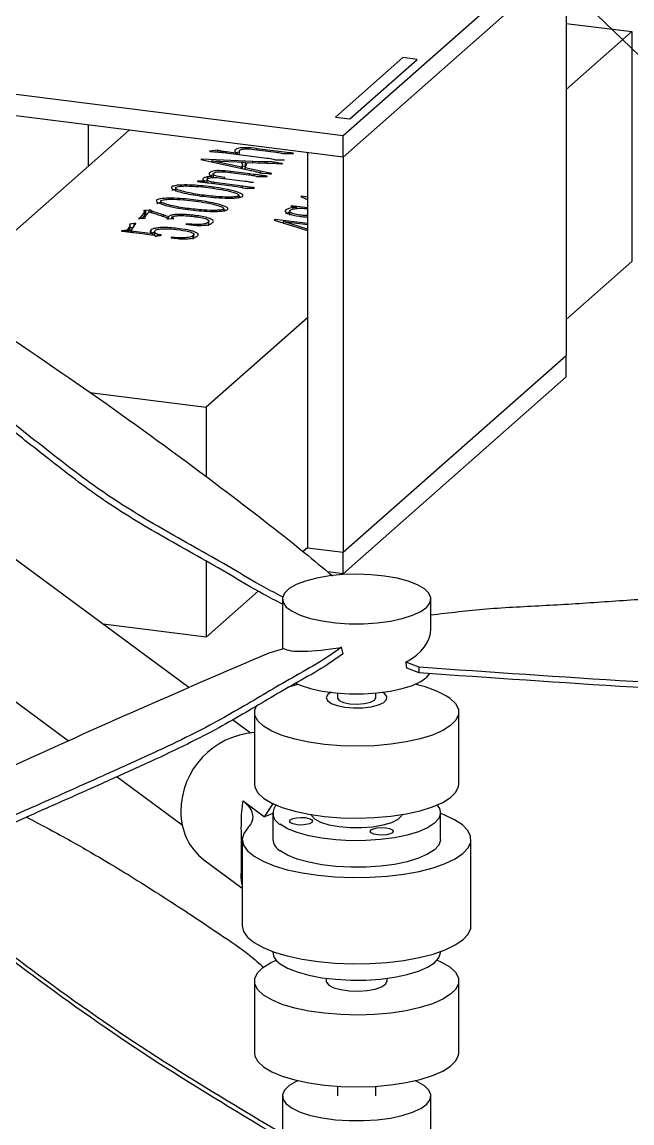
# Model space of a CAD drawing. Header units: millimetres. Extents: x 0 to 297, y 0 to 210.
# Drawn here: x 167.28 to 180.62, y 129.78 to 153.85 of the extents above; entities that cross this region are included whole.
import ezdxf

# ---------------------------------------------------------------- set-up
doc = ezdxf.new("R2010")
doc.units = ezdxf.units.MM
doc.layers.add('图框', color=7, linetype='Continuous')
doc.dimstyles.new('SLDDIMSTYLE0', dxfattribs={"dimtxt": 0.18, "dimasz": 1.016, "dimexe": 0, "dimexo": 0.0625, "dimgap": 0, "dimtad": 0, "dimtih": 1, "dimtoh": 1, "dimdec": 0, "dimrnd": 1e-09, "dimzin": 0, "dimdsep": 46, "dimtxsty": 'Standard', "dimblk1": 'DOT', "dimblk2": 'DOT', "dimsah": 1, "dimcen": 0.09, "dimadec": 0, "dimazin": 0, "dimtfac": 1.016, "dimtdec": 0, "dimtofl": 0, "dimtmove": 0, "dimatfit": 3, "dimldrblk": 'DOT', "dimfxl": 1, "dimfrac": 2, "dimtolj": 1, "dimtzin": 0, "dimarcsym": 0})

# ---------------------------------------------------------------- blocks, each defined once
blk = doc.blocks.new('_Dot')
at = {"color": 0, "linetype": 'ByBlock', "lineweight": -2}
blk.add_line((-0.5, 0), (-1, 0), dxfattribs=at)
at = {"color": 0, "linetype": 'ByBlock', "const_width": 0.5}
blk.add_lwpolyline([(-0.25, 0, 1), (0.25, 0, 1)], format="xyb", close=True, dxfattribs=at)

msp = doc.modelspace()

# ---------------------------------------------------------------- linework, layer by layer
at = {"color": 7, "linetype": 'Continuous', "lineweight": 25}
for p, q in [((174.302, 151.371), (179.184, 155.676)), ((179.184, 155.205), (174.302, 150.899)), ((174.302, 150.9), (179.184, 155.205)), ((179.184, 155.205), (179.184, 146.562)), ((179.184, 153.822), (180.619, 153.642)), ((180.619, 153.642), (179.184, 152.376)), ((180.619, 153.642), (180.619, 148.613)), ((175.608, 153.073), (174.135, 151.773)), ((175.608, 153.073), (174.135, 151.773)), ((174.447, 151.734), (175.92, 153.033)), ((174.447, 151.734), (175.92, 153.033)), ((175.92, 153.033), (175.608, 153.073)), ((175.92, 153.033), (175.608, 153.073)), ((164.948, 152.549), (174.302, 151.371)), ((174.302, 150.899), (164.948, 152.078)), ((174.135, 151.773), (174.447, 151.734)), ((174.135, 151.773), (174.447, 151.734)), ((169.625, 151.489), (165.231, 147.613)), ((168.727, 151.602), (168.727, 150.697)), ((174.302, 150.899), (174.302, 151.371)), ((171.561, 151.049), (171.381, 151.031)), ((171.381, 151.031), (171.395, 151.021)), ((171.395, 151.021), (171.437, 151.019)), ((171.561, 151.01), (171.561, 151.049)), ((171.687, 150.996), (172.635, 150.877)), ((171.996, 150.981), (171.75, 151.013)), ((171.75, 150.988), (171.75, 151.013)), ((171.944, 151.018), (171.944, 151.055)), ((171.996, 150.957), (171.996, 150.981)), ((172.027, 151.034), (172.027, 150.953)), ((172.036, 151.006), (172.034, 151.042)), ((172.415, 151.06), (172.84, 151.006)), ((173.131, 150.995), (172.427, 151.083)), ((172.427, 151.059), (172.427, 151.083)), ((173.047, 150.977), (173.145, 150.977)), ((173.131, 150.977), (173.131, 150.995)), ((173.523, 150.998), (173.523, 142.355)), ((171.206, 150.855), (171.193, 150.843)), ((171.193, 150.843), (172.253, 150.615)), ((172.332, 150.802), (171.206, 150.855)), ((171.206, 150.841), (171.206, 150.855)), ((172.083, 150.678), (171.432, 150.82)), ((171.432, 150.82), (172.17, 150.786)), ((171.432, 150.792), (171.432, 150.82)), ((172.17, 150.786), (172.082, 150.772)), ((172.082, 150.772), (172.101, 150.746)), ((172.104, 150.649), (172.104, 150.747)), ((172.104, 150.697), (172.17, 150.707)), ((172.163, 150.663), (172.208, 150.783)), ((172.17, 150.707), (172.17, 150.786)), ((172.17, 150.731), (172.189, 150.73)), ((172.208, 150.783), (172.85, 150.756)), ((172.464, 150.797), (172.332, 150.802)), ((172.332, 150.778), (172.332, 150.802)), ((172.464, 150.772), (172.464, 150.797)), ((172.641, 150.792), (172.589, 150.792)), ((172.589, 150.767), (172.589, 150.792)), ((172.641, 150.765), (172.641, 150.792)), ((172.902, 150.768), (172.797, 150.785)), ((172.797, 150.758), (172.797, 150.785)), ((172.85, 150.756), (172.953, 150.75)), ((172.889, 150.837), (172.985, 150.836)), ((172.941, 150.761), (172.902, 150.768)), ((172.902, 150.753), (172.902, 150.768)), ((172.941, 150.75), (172.941, 150.761)), ((172.985, 150.836), (173.02, 150.836)), ((174.302, 150.9), (174.302, 142.257)), ((171.429, 150.478), (171.348, 150.47)), ((171.348, 150.431), (171.348, 150.47)), ((171.382, 150.51), (171.382, 150.554)), ((171.429, 150.449), (171.429, 150.478)), ((171.46, 150.539), (171.46, 150.441)), ((171.717, 150.431), (171.717, 150.455)), ((171.838, 150.561), (172.292, 150.503)), ((172.26, 150.531), (171.849, 150.583)), ((171.849, 150.56), (171.849, 150.583)), ((172.083, 150.651), (172.083, 150.678)), ((172.495, 150.592), (172.163, 150.663)), ((172.163, 150.634), (172.163, 150.663)), ((172.26, 150.507), (172.26, 150.531)), ((172.403, 150.484), (172.418, 150.478)), ((172.444, 150.569), (172.461, 150.562)), ((172.466, 150.476), (172.552, 150.474)), ((172.665, 150.557), (172.495, 150.592)), ((172.495, 150.554), (172.495, 150.592)), ((172.55, 150.548), (172.656, 150.539)), ((172.717, 150.544), (172.665, 150.557)), ((172.665, 150.538), (172.665, 150.557)), ((172.717, 150.534), (172.717, 150.544)), ((170.561, 150.219), (170.561, 150.252)), ((170.641, 150.238), (170.641, 150.171)), ((171.123, 150.37), (171.12, 150.362)), ((171.12, 150.362), (171.17, 150.357)), ((171.27, 150.375), (171.123, 150.37)), ((171.123, 150.361), (171.123, 150.37)), ((171.17, 150.357), (171.227, 150.352)), ((171.27, 150.347), (171.27, 150.375)), ((171.326, 150.424), (171.326, 150.34)), ((171.369, 150.335), (171.873, 150.27)), ((171.472, 150.212), (171.472, 150.243)), ((172.1, 150.266), (171.489, 150.344)), ((171.489, 150.32), (171.489, 150.344)), ((171.694, 150.434), (172.155, 150.375)), ((172.1, 150.232), (172.1, 150.266)), ((172.196, 150.221), (172.29, 150.221)), ((170.561, 150.174), (170.65, 150.2)), ((172.015, 150.014), (172.015, 150.051)), ((172.022, 150.016), (172.022, 150.073)), ((173.392, 150.042), (173.382, 150.033)), ((173.382, 150.033), (173.425, 150.017)), ((173.523, 150.026), (173.392, 150.042)), ((173.392, 150.029), (173.392, 150.042)), ((170.063, 149.739), (169.988, 149.731)), ((169.988, 149.653), (169.988, 149.731)), ((170.063, 149.698), (170.063, 149.739)), ((170.232, 149.928), (170.232, 149.962)), ((170.232, 149.883), (170.321, 149.91)), ((170.312, 149.947), (170.312, 149.88)), ((171.143, 149.921), (171.143, 149.953)), ((171.685, 149.723), (171.685, 149.761)), ((171.693, 149.725), (171.693, 149.783)), ((173.052, 149.694), (173.052, 149.745)), ((173.173, 149.834), (173.162, 149.827)), ((173.162, 149.827), (173.3, 149.8)), ((173.523, 149.79), (173.173, 149.834)), ((173.173, 149.824), (173.173, 149.834)), ((173.3, 149.8), (173.243, 149.796)), ((173.507, 149.775), (173.523, 149.773)), ((169.858, 149.554), (169.971, 149.563)), ((169.886, 149.6), (169.859, 149.574)), ((169.859, 149.554), (169.859, 149.574)), ((169.965, 149.707), (169.886, 149.6)), ((169.886, 149.556), (169.886, 149.6)), ((169.913, 149.558), (169.965, 149.628)), ((169.94, 149.726), (169.952, 149.717)), ((169.952, 149.717), (169.965, 149.707)), ((169.965, 149.628), (169.965, 149.707)), ((169.971, 149.563), (169.97, 149.572)), ((169.97, 149.563), (169.97, 149.572)), ((169.979, 149.602), (169.994, 149.627)), ((169.988, 149.653), (170.019, 149.656)), ((170.057, 149.7), (170.233, 149.648)), ((170.119, 149.716), (170.107, 149.727)), ((170.107, 149.685), (170.107, 149.727)), ((170.119, 149.681), (170.119, 149.716)), ((170.487, 149.592), (170.377, 149.634)), ((170.377, 149.6), (170.377, 149.634)), ((170.459, 149.572), (170.459, 149.56)), ((170.459, 149.556), (170.459, 149.572)), ((170.459, 149.56), (170.459, 149.552)), ((170.485, 149.551), (170.574, 149.554)), ((170.487, 149.551), (170.487, 149.592)), ((170.558, 149.577), (170.568, 149.59)), ((170.583, 149.567), (170.558, 149.577)), ((170.558, 149.554), (170.558, 149.577)), ((170.583, 149.554), (170.583, 149.567)), ((171.071, 149.592), (171.071, 149.623)), ((171.368, 149.41), (171.368, 149.508)), ((172.819, 149.537), (172.799, 149.519)), ((172.799, 149.519), (173.523, 149.293)), ((173.523, 149.448), (172.819, 149.537)), ((172.819, 149.513), (172.819, 149.537)), ((172.998, 149.457), (172.998, 149.489)), ((173.523, 149.325), (172.998, 149.489)), ((172.998, 149.489), (173.523, 149.423)), ((173.052, 149.666), (173.143, 149.702)), ((173.133, 149.725), (173.133, 149.627)), ((169.46, 149.288), (169.46, 149.279)), ((169.46, 149.279), (169.539, 149.272)), ((169.573, 149.295), (169.548, 149.292)), ((169.548, 149.271), (169.548, 149.292)), ((169.573, 149.269), (169.573, 149.295)), ((169.596, 149.322), (169.579, 149.305)), ((169.579, 149.268), (169.579, 149.305)), ((169.617, 149.356), (169.596, 149.322)), ((169.596, 149.266), (169.596, 149.322)), ((169.609, 149.264), (169.617, 149.277)), ((169.638, 149.384), (169.617, 149.356)), ((169.617, 149.277), (169.617, 149.356)), ((169.617, 149.277), (169.638, 149.305)), ((169.731, 149.449), (169.634, 149.435)), ((169.634, 149.435), (169.641, 149.425)), ((169.638, 149.305), (169.638, 149.384)), ((169.641, 149.425), (169.642, 149.419)), ((169.642, 149.414), (169.642, 149.416)), ((169.642, 149.416), (169.642, 149.414)), ((169.642, 149.414), (169.643, 149.4)), ((169.643, 149.322), (169.643, 149.4)), ((169.643, 149.357), (169.716, 149.368)), ((169.658, 149.282), (169.765, 149.44)), ((170.146, 149.218), (169.658, 149.282)), ((169.658, 149.258), (169.658, 149.282)), ((169.724, 149.25), (169.909, 149.226)), ((169.731, 149.39), (169.731, 149.449)), ((170.106, 149.228), (170.106, 149.307)), ((170.179, 149.282), (170.179, 149.185)), ((170.88, 149.438), (170.87, 149.429)), ((170.87, 149.429), (170.965, 149.418)), ((170.88, 149.428), (170.88, 149.438)), ((171.356, 149.397), (171.356, 149.475)), ((169.909, 149.226), (170.166, 149.192)), ((170.146, 149.194), (170.146, 149.218)), ((170.166, 149.192), (170.192, 149.178)), ((170.24, 149.174), (170.3, 149.186)), ((170.275, 149.205), (170.247, 149.215)), ((170.247, 149.175), (170.247, 149.215)), ((170.304, 149.199), (170.275, 149.205)), ((170.275, 149.181), (170.275, 149.205)), ((170.304, 149.187), (170.304, 149.199)), ((170.552, 149.145), (170.542, 149.136)), ((170.542, 149.136), (170.609, 149.127)), ((170.552, 149.135), (170.552, 149.145)), ((171.026, 149.106), (171.026, 149.185)), ((171.042, 149.12), (171.042, 149.218)), ((180.619, 148.613), (179.184, 147.348)), ((170.931, 139.3), (159.399, 147.816)), ((173.523, 147.384), (171.309, 145.431)), ((174.302, 142.257), (179.184, 146.562)), ((174.302, 142.257), (179.184, 146.562)), ((179.184, 146.562), (179.184, 146.562)), ((179.184, 146.091), (179.184, 146.562)), ((179.184, 146.091), (174.302, 141.786)), ((157.914, 145.804), (168.299, 138.135)), ((168.767, 145.751), (171.309, 145.431)), ((171.309, 145.431), (171.309, 143.908)), ((173.523, 142.355), (173.429, 142.272)), ((173.523, 142.355), (174.302, 142.257)), ((173.523, 142.355), (174.302, 142.257)), ((171.309, 142.063), (171.309, 140.402)), ((174.302, 141.786), (174.302, 142.257)), ((174.302, 141.786), (173.967, 141.828)), ((172.447, 141.406), (171.309, 140.402)), ((172.974, 141.236), (172.974, 140.148)), ((176.224, 140.584), (176.224, 141.236)), ((171.309, 140.402), (169.053, 140.687)), ((172.685, 140.063), (173.006, 140.157)), ((174.305, 140.039), (174.268, 140.18)), ((175.965, 139.746), (175.673, 139.857)), ((175.968, 139.622), (175.699, 139.725)), ((175.968, 139.622), (175.965, 139.746)), ((174.183, 139.181), (174.183, 139.076)), ((175.016, 139.076), (175.016, 139.181)), ((175.205, 139.167), (175.159, 139.196)), ((172.366, 138.761), (172.366, 137.19)), ((176.833, 137.19), (176.833, 138.761)), ((172.27, 138.311), (171.887, 138.594)), ((169.361, 137.351), (170.785, 136.3)), ((172.115, 136.82), (172.584, 136.473)), ((172.584, 136.473), (172.781, 136.771)), ((172.766, 136.547), (172.584, 136.473)), ((172.766, 136.561), (172.766, 135.98)), ((176.433, 135.98), (176.433, 136.561)), ((172.099, 135.98), (172.099, 134.094)), ((177.099, 134.094), (177.099, 135.98)), ((171.259, 135.536), (172.099, 134.915)), ((172.766, 133.528), (172.766, 133.513)), ((176.433, 133.513), (176.433, 133.528)), ((172.366, 132.884), (172.366, 131.313)), ((173.933, 132.944), (173.933, 132.884)), ((175.266, 132.884), (175.266, 132.944)), ((176.833, 131.313), (176.833, 132.884)), ((174.183, 130.582), (174.183, 130.37)), ((175.016, 130.37), (175.016, 130.582)), ((172.974, 130.37), (172.974, 129.527)), ((176.224, 129.637), (176.224, 130.37))]:
    msp.add_line(p, q, dxfattribs=at)
at = {"color": 7, "linetype": 'Continuous', "lineweight": 25, "flags": 128}
for points in [[(176.08, 141.459), (175.927, 141.548), (175.726, 141.627), (175.484, 141.691), (175.21, 141.738), (174.914, 141.768), (174.606, 141.778), (174.299, 141.769), (174.002, 141.74), (173.727, 141.693), (173.483, 141.63), (173.28, 141.552), (173.124, 141.463), (173.022, 141.366), (172.976, 141.264), (172.99, 141.161), (173.061, 141.061), (173.188, 140.967), (173.367, 140.883), (173.589, 140.812), (173.848, 140.756), (174.135, 140.717), (174.438, 140.697), (174.747, 140.697), (175.05, 140.716), (175.338, 140.754), (175.598, 140.809), (175.823, 140.88), (176.003, 140.963), (176.133, 141.057), (176.207, 141.157), (176.223, 141.26), (176.18, 141.362), (176.08, 141.459)], [(173.259, 139.398), (173.367, 139.351), (173.589, 139.28), (173.848, 139.224), (174.135, 139.185), (174.438, 139.165), (174.747, 139.165), (175.05, 139.184), (175.338, 139.222), (175.598, 139.277), (175.823, 139.348), (176.003, 139.431), (176.133, 139.525), (176.198, 139.607)], [(173.085, 139.309), (173.209, 139.344), (173.318, 139.371)], [(174.04, 139.196), (173.969, 139.146), (173.934, 139.081), (173.959, 139.016), (174.041, 138.955), (174.172, 138.906), (174.341, 138.871), (174.533, 138.855), (174.731, 138.858), (174.917, 138.881), (175.075, 138.921), (175.191, 138.974), (175.254, 139.037), (175.259, 139.103), (175.205, 139.167), (175.205, 139.167)], [(176.635, 139.068), (176.758, 138.952), (176.823, 138.831), (176.827, 138.708), (176.77, 138.586), (176.654, 138.47), (176.482, 138.361), (176.258, 138.263), (175.99, 138.179), (175.683, 138.11), (175.347, 138.06), (174.99, 138.028), (174.623, 138.017), (174.255, 138.026), (173.897, 138.055), (173.557, 138.103), (173.246, 138.169), (172.972, 138.251), (172.743, 138.348), (172.564, 138.455), (172.44, 138.571), (172.376, 138.692), (172.372, 138.815), (172.414, 138.915)], [(174.183, 139.076), (174.183, 139.071), (174.22, 139.018), (174.314, 138.974), (174.452, 138.946), (174.612, 138.937), (174.771, 138.949), (174.903, 138.981), (174.989, 139.027), (175.016, 139.076)], [(172.366, 137.19), (172.376, 137.121), (172.44, 137), (172.564, 136.884), (172.743, 136.776), (172.972, 136.68), (173.246, 136.598), (173.557, 136.532), (173.897, 136.483), (174.255, 136.454), (174.623, 136.446), (174.99, 136.457), (175.347, 136.488), (175.683, 136.539), (175.99, 136.607), (176.258, 136.692), (176.482, 136.789), (176.654, 136.898), (176.77, 137.015), (176.827, 137.136), (176.833, 137.19)], [(176.36, 136.732), (176.411, 136.656), (176.432, 136.546), (176.394, 136.437), (176.299, 136.333), (176.149, 136.235), (175.95, 136.148), (175.706, 136.074), (175.428, 136.016), (175.122, 135.976), (174.8, 135.954), (174.472, 135.952), (174.147, 135.969), (173.837, 136.006), (173.552, 136.06), (173.3, 136.13), (173.09, 136.215), (172.928, 136.31)], [(172.219, 136.235), (172.13, 136.11), (172.099, 135.983), (172.128, 135.855), (172.214, 135.73), (172.357, 135.612), (172.553, 135.502), (172.796, 135.403), (173.083, 135.318), (173.405, 135.248), (173.755, 135.196), (174.125, 135.162), (174.507, 135.147), (174.89, 135.152), (175.267, 135.177), (175.628, 135.221), (175.965, 135.282), (176.269, 135.36), (176.534, 135.452), (176.754, 135.557), (176.922, 135.672), (177.036, 135.794), (177.093, 135.921), (177.091, 136.049), (177.03, 136.175), (176.911, 136.297), (176.739, 136.411), (176.515, 136.515), (176.433, 136.547)], [(173.688, 136.424), (173.614, 136.504), (173.606, 136.523)], [(175.593, 136.523), (175.578, 136.494), (175.497, 136.415), (175.36, 136.345), (175.174, 136.289), (174.953, 136.25), (174.709, 136.23), (174.458, 136.231), (174.217, 136.254), (173.999, 136.295), (173.819, 136.353), (173.688, 136.424)], [(173.156, 136.344), (173.134, 136.376), (173.15, 136.408), (173.202, 136.436), (173.281, 136.455), (173.376, 136.462), (173.472, 136.457), (173.555, 136.439), (173.612, 136.413), (173.634, 136.381), (173.618, 136.349), (173.566, 136.322), (173.487, 136.303), (173.392, 136.295), (173.296, 136.301), (173.213, 136.318), (173.156, 136.344)], [(174.92, 136.122), (174.898, 136.154), (174.914, 136.186), (174.966, 136.213), (175.045, 136.232), (175.14, 136.24), (175.236, 136.234), (175.319, 136.217), (175.376, 136.191), (175.398, 136.159), (175.382, 136.127), (175.33, 136.099), (175.251, 136.08), (175.156, 136.073), (175.059, 136.078), (174.977, 136.096), (174.92, 136.122)], [(176.433, 135.98), (176.432, 135.965), (176.394, 135.856), (176.299, 135.751), (176.149, 135.654), (175.95, 135.567), (175.706, 135.493), (175.428, 135.435), (175.122, 135.394), (174.8, 135.373), (174.472, 135.37), (174.147, 135.388), (173.837, 135.424), (173.552, 135.479), (173.3, 135.549), (173.09, 135.633), (172.928, 135.729)], [(172.099, 134.094), (172.128, 133.969), (172.214, 133.845), (172.357, 133.726), (172.553, 133.616), (172.796, 133.517), (173.083, 133.432), (173.405, 133.362), (173.755, 133.31), (174.125, 133.276), (174.507, 133.262), (174.89, 133.267), (175.267, 133.291), (175.628, 133.335), (175.965, 133.396), (176.269, 133.474), (176.534, 133.567), (176.754, 133.672), (176.922, 133.787), (177.036, 133.909), (177.093, 134.035), (177.099, 134.094)], [(172.928, 133.262), (173.09, 133.166), (173.3, 133.082), (173.552, 133.012), (173.837, 132.957), (174.147, 132.921), (174.472, 132.903), (174.8, 132.906), (175.122, 132.927), (175.428, 132.968), (175.706, 133.026), (175.95, 133.1), (176.149, 133.187), (176.299, 133.284), (176.394, 133.389), (176.432, 133.498), (176.433, 133.513)], [(176.635, 133.191), (176.758, 133.075), (176.823, 132.954), (176.827, 132.831), (176.77, 132.709), (176.654, 132.593), (176.482, 132.484), (176.258, 132.386), (175.99, 132.302), (175.683, 132.234), (175.347, 132.183), (174.99, 132.152), (174.623, 132.14), (174.255, 132.149), (173.897, 132.178), (173.557, 132.226), (173.246, 132.292), (172.972, 132.374), (172.743, 132.471), (172.564, 132.578), (172.44, 132.694), (172.376, 132.815), (172.372, 132.938), (172.429, 133.06), (172.545, 133.176), (172.717, 133.285), (172.839, 133.343)], [(176.36, 133.343), (176.456, 133.298), (176.635, 133.191)], [(173.933, 132.884), (173.938, 132.857), (173.992, 132.793)], [(173.992, 132.793), (174.099, 132.737), (174.252, 132.695), (174.435, 132.669), (174.633, 132.663), (174.827, 132.676), (175.002, 132.707), (175.141, 132.755), (175.231, 132.814), (175.266, 132.879), (175.266, 132.884)], [(172.366, 131.313), (172.376, 131.244), (172.44, 131.123), (172.564, 131.007), (172.743, 130.899), (172.972, 130.803), (173.246, 130.721), (173.557, 130.655), (173.897, 130.606), (174.255, 130.578), (174.623, 130.569), (174.99, 130.58), (175.347, 130.612), (175.683, 130.662), (175.99, 130.731), (176.258, 130.815), (176.482, 130.913), (176.654, 131.021), (176.77, 131.138), (176.827, 131.26), (176.833, 131.313)], [(173.318, 130.703), (173.28, 130.686), (173.124, 130.598), (173.022, 130.5), (172.976, 130.398), (172.99, 130.296), (173.061, 130.195), (173.188, 130.102), (173.367, 130.017), (173.589, 129.946), (173.848, 129.89), (174.135, 129.851), (174.438, 129.831), (174.747, 129.831), (175.05, 129.85), (175.338, 129.888), (175.598, 129.943), (175.823, 130.014), (176.003, 130.097), (176.133, 130.191), (176.207, 130.291), (176.223, 130.394), (176.18, 130.496), (176.08, 130.593), (176.08, 130.593)], [(176.08, 130.593), (175.927, 130.683), (175.881, 130.703)]]:
    msp.add_lwpolyline(points, dxfattribs=at)
at = {"color": 7, "linetype": 'Continuous', "lineweight": 25}
for centre, radius, start, end in [((175.43, 137.163), 2.254, 57.6944, 78.4711), ((172.49, 136.588), 1.734, 94.1103, 179.8462), ((173.04, 136.554), 0.269, 138.5564, 245.4147), ((172.046, 136.558), 1.29, 178.469, 232.4092), ((173.08, 136.005), 0.315, 184.4844, 241.2204), ((173.08, 133.538), 0.315, 184.4844, 241.2204)]:
    msp.add_arc(centre, radius, start, end, dxfattribs=at)
for centre, major_axis, ratio, start_param, end_param in [((174.599, 140.543), (1.625, 0.062), 0.584148, 5.412065, 6.260911), ((174.599, 140.543), (1.624, 0.345), 0.178145, 3.302166, 4.469575), ((174.599, 138.872), (-1.076, 6.231), 0.195403, 4.815973, 4.837403)]:
    msp.add_ellipse(centre, major_axis=major_axis, ratio=ratio, start_param=start_param, end_param=end_param, dxfattribs=at)
for points, knots in [([(171.437, 151.019), (171.485, 151.016), (171.57, 151.011), (171.651, 151.001), (171.687, 150.996)], [0, 0, 0, 0, 0.559858, 1, 1, 1, 1]), ([(171.75, 151.013), (171.71, 151.017), (171.638, 151.024), (171.585, 151.041), (171.561, 151.049)], [0, 0, 0, 0, 0.562171, 1, 1, 1, 1]), ([(171.944, 151.055), (171.94, 151.048), (171.931, 151.033), (171.94, 151.006), (171.975, 150.991), (171.996, 150.981)], [0, 0, 0, 0, 0.280182, 0.560459, 1, 1, 1, 1]), ([(172.427, 151.083), (172.338, 151.094), (172.227, 151.108), (172.087, 151.103), (172.022, 151.093), (171.971, 151.077), (171.953, 151.062), (171.944, 151.055)], [0, 0, 0, 0, 0.49973, 0.624756, 0.749855, 0.874761, 1, 1, 1, 1]), ([(171.972, 150.995), (171.973, 150.996), (171.984, 151.003), (172.005, 151.009), (172.024, 151.014)], [0, 0, 0, 0, 0.10224, 1, 1, 1, 1]), ([(172.034, 151.042), (172.041, 151.047), (172.053, 151.059), (172.094, 151.072), (172.147, 151.078), (172.258, 151.08), (172.345, 151.069), (172.415, 151.06)], [0, 0, 0, 0, 0.125199, 0.249913, 0.375115, 0.500298, 1, 1, 1, 1]), ([(172.84, 151.006), (172.879, 151.001), (172.933, 150.992), (172.995, 150.975), (173.03, 150.976), (173.047, 150.977)], [0, 0, 0, 0, 0.561679, 0.777183, 1, 1, 1, 1]), ([(173.145, 150.977), (173.163, 150.976), (173.185, 150.975), (173.21, 150.975), (173.216, 150.976), (173.219, 150.976), (173.22, 150.977), (173.221, 150.977), (173.221, 150.978), (173.22, 150.979), (173.215, 150.981), (173.187, 150.988), (173.156, 150.992), (173.131, 150.995)], [0, 0, 0, 0, 0.2963076, 0.3705618, 0.391277, 0.4072005, 0.4171917, 0.4247683, 0.4323583, 0.4434748, 0.4719279, 0.5706459, 1, 1, 1, 1]), ([(172.1, 150.737), (172.101, 150.727), (172.101, 150.707), (172.089, 150.688), (172.083, 150.678)], [0, 0, 0, 0, 0.491361, 1, 1, 1, 1]), ([(172.589, 150.792), (172.565, 150.792), (172.524, 150.793), (172.482, 150.796), (172.464, 150.797)], [0, 0, 0, 0, 0.5599001, 1, 1, 1, 1]), ([(172.635, 150.877), (172.686, 150.87), (172.756, 150.862), (172.823, 150.836), (172.867, 150.837), (172.889, 150.837)], [0, 0, 0, 0, 0.560523, 0.779499, 1, 1, 1, 1]), ([(172.797, 150.785), (172.783, 150.787), (172.757, 150.792), (172.703, 150.794), (172.665, 150.793), (172.641, 150.792)], [0, 0, 0, 0, 0.285467, 0.555545, 1, 1, 1, 1]), ([(172.953, 150.75), (172.956, 150.75), (172.962, 150.749), (172.969, 150.75), (172.973, 150.751), (172.975, 150.752), (172.976, 150.753), (172.975, 150.755), (172.971, 150.756), (172.965, 150.757), (172.955, 150.759), (172.946, 150.76), (172.941, 150.761)], [0, 0, 0, 0, 0.124797, 0.249601, 0.296946, 0.344344, 0.391523, 0.439019, 0.526803, 0.614804, 0.753163, 1, 1, 1, 1]), ([(171.348, 150.47), (171.322, 150.464), (171.272, 150.452), (171.229, 150.425), (171.238, 150.397), (171.259, 150.382), (171.27, 150.375)], [0, 0, 0, 0, 0.277895, 0.558293, 0.778132, 1, 1, 1, 1]), ([(171.328, 150.421), (171.337, 150.426), (171.355, 150.436), (171.396, 150.447), (171.445, 150.452), (171.548, 150.452), (171.629, 150.442), (171.694, 150.434)], [0, 0, 0, 0, 0.124617, 0.249804, 0.374989, 0.49981, 1, 1, 1, 1]), ([(171.382, 150.554), (171.377, 150.547), (171.367, 150.532), (171.381, 150.505), (171.411, 150.489), (171.429, 150.478)], [0, 0, 0, 0, 0.279829, 0.559644, 1, 1, 1, 1]), ([(171.849, 150.583), (171.763, 150.593), (171.655, 150.606), (171.52, 150.601), (171.457, 150.592), (171.41, 150.575), (171.391, 150.561), (171.382, 150.554)], [0, 0, 0, 0, 0.499615, 0.624833, 0.749919, 0.874767, 1, 1, 1, 1]), ([(171.408, 150.493), (171.41, 150.494), (171.421, 150.501), (171.439, 150.509), (171.46, 150.512), (171.46, 150.512)], [0, 0, 0, 0, 0.1398937, 0.9972742, 1, 1, 1, 1]), ([(171.717, 150.455), (171.652, 150.462), (171.553, 150.472), (171.477, 150.503), (171.457, 150.525), (171.462, 150.536), (171.464, 150.541)], [0, 0, 0, 0, 0.501142, 0.750073, 0.874935, 1, 1, 1, 1]), ([(171.464, 150.541), (171.47, 150.547), (171.482, 150.558), (171.524, 150.57), (171.575, 150.577), (171.683, 150.58), (171.769, 150.57), (171.838, 150.561)], [0, 0, 0, 0, 0.124873, 0.249501, 0.374659, 0.499479, 1, 1, 1, 1]), ([(172.253, 150.615), (172.289, 150.607), (172.355, 150.592), (172.417, 150.576), (172.444, 150.569)], [0, 0, 0, 0, 0.560404, 1, 1, 1, 1]), ([(172.552, 150.474), (172.568, 150.474), (172.593, 150.473), (172.621, 150.472), (172.635, 150.472), (172.641, 150.473), (172.644, 150.473), (172.645, 150.474), (172.645, 150.476), (172.644, 150.478), (172.638, 150.481), (172.594, 150.49), (172.518, 150.497), (172.398, 150.514), (172.314, 150.524), (172.26, 150.531)], [0, 0, 0, 0, 0.093721, 0.140609, 0.163973, 0.170323, 0.176122, 0.181523, 0.187646, 0.203655, 0.219064, 0.250233, 0.48534, 0.670092, 1, 1, 1, 1]), ([(172.292, 150.503), (172.313, 150.5), (172.352, 150.495), (172.387, 150.487), (172.403, 150.484)], [0, 0, 0, 0, 0.560103, 1, 1, 1, 1]), ([(172.418, 150.478), (172.427, 150.477), (172.442, 150.476), (172.458, 150.476), (172.466, 150.476)], [0, 0, 0, 0, 0.5581114, 1, 1, 1, 1]), ([(172.461, 150.562), (172.467, 150.56), (172.48, 150.555), (172.513, 150.552), (172.536, 150.549), (172.55, 150.548)], [0, 0, 0, 0, 0.279278, 0.559404, 1, 1, 1, 1]), ([(172.656, 150.539), (172.668, 150.538), (172.689, 150.536), (172.713, 150.534), (172.727, 150.534), (172.732, 150.535), (172.734, 150.535), (172.735, 150.536), (172.735, 150.538), (172.732, 150.54), (172.726, 150.542), (172.72, 150.544), (172.717, 150.544)], [0, 0, 0, 0, 0.314756, 0.562011, 0.655842, 0.679725, 0.702425, 0.726234, 0.750448, 0.819886, 0.890151, 1, 1, 1, 1]), ([(170.561, 150.252), (170.556, 150.246), (170.546, 150.233), (170.557, 150.207), (170.636, 150.168), (170.773, 150.121), (170.977, 150.081), (171.119, 150.059), (171.19, 150.048)], [0, 0, 0, 0, 0.062264, 0.124722, 0.249415, 0.499234, 0.749544, 1, 1, 1, 1]), ([(171.472, 150.243), (171.318, 150.261), (171.088, 150.287), (170.809, 150.291), (170.643, 150.283), (170.589, 150.262), (170.561, 150.252)], [0, 0, 0, 0, 0.500839, 0.751372, 0.876097, 1, 1, 1, 1]), ([(171.219, 150.069), (171.094, 150.088), (170.907, 150.117), (170.73, 150.169), (170.64, 150.206), (170.645, 150.229), (170.647, 150.24)], [0, 0, 0, 0, 0.501356, 0.751653, 0.876701, 1, 1, 1, 1]), ([(170.647, 150.24), (170.665, 150.246), (170.7, 150.259), (170.801, 150.268), (170.978, 150.268), (171.127, 150.256), (171.225, 150.248)], [0, 0, 0, 0, 0.1237, 0.248615, 0.49908, 1, 1, 1, 1]), ([(171.225, 150.248), (171.389, 150.228), (171.635, 150.197), (171.886, 150.138), (171.989, 150.101), (172.026, 150.073), (172.018, 150.059), (172.015, 150.051)], [0, 0, 0, 0, 0.500435, 0.750635, 0.875769, 0.938149, 1, 1, 1, 1]), ([(171.227, 150.352), (171.254, 150.349), (171.301, 150.343), (171.348, 150.338), (171.369, 150.335)], [0, 0, 0, 0, 0.560002, 1, 1, 1, 1]), ([(171.271, 150.368), (171.277, 150.371), (171.295, 150.381), (171.326, 150.387), (171.348, 150.392)], [0, 0, 0, 0, 0.312396, 1, 1, 1, 1]), ([(171.489, 150.344), (171.463, 150.348), (171.412, 150.356), (171.353, 150.375), (171.328, 150.399), (171.328, 150.414), (171.328, 150.421)], [0, 0, 0, 0, 0.28074, 0.560236, 0.780711, 1, 1, 1, 1]), ([(172.1, 150.039), (172.106, 150.045), (172.118, 150.058), (172.107, 150.084), (172.031, 150.123), (171.825, 150.185), (171.613, 150.22), (171.472, 150.243)], [0, 0, 0, 0, 0.0622766, 0.12479, 0.2493432, 0.4996049, 1, 1, 1, 1]), ([(171.873, 150.27), (171.937, 150.263), (172.017, 150.253), (172.095, 150.234), (172.133, 150.22), (172.172, 150.221), (172.196, 150.221)], [0, 0, 0, 0, 0.560733, 0.698437, 0.807088, 1, 1, 1, 1]), ([(172.358, 150.222), (172.359, 150.223), (172.361, 150.223), (172.363, 150.224), (172.363, 150.226), (172.362, 150.227), (172.344, 150.231), (172.257, 150.244), (172.17, 150.256), (172.1, 150.266)], [0, 0, 0, 0, 0.015882, 0.031492, 0.039444, 0.04699, 0.062865, 0.250709, 1, 1, 1, 1]), ([(172.155, 150.375), (172.185, 150.371), (172.231, 150.366), (172.275, 150.347), (172.317, 150.349), (172.338, 150.349), (172.341, 150.349)], [0, 0, 0, 0, 0.450228, 0.698606, 0.953541, 1, 1, 1, 1]), ([(172.29, 150.221), (172.303, 150.221), (172.321, 150.221), (172.345, 150.219), (172.353, 150.221), (172.358, 150.222)], [0, 0, 0, 0, 0.560123, 0.784612, 1, 1, 1, 1]), ([(171.143, 149.953), (170.989, 149.97), (170.759, 149.996), (170.479, 150.001), (170.314, 149.992), (170.259, 149.972), (170.232, 149.962)], [0, 0, 0, 0, 0.500839, 0.751372, 0.876097, 1, 1, 1, 1]), ([(170.318, 149.95), (170.336, 149.956), (170.371, 149.968), (170.471, 149.977), (170.649, 149.977), (170.797, 149.965), (170.896, 149.957)], [0, 0, 0, 0, 0.1237, 0.248615, 0.49908, 1, 1, 1, 1]), ([(171.19, 150.048), (171.343, 150.03), (171.572, 150.003), (171.853, 150), (172.018, 150.009), (172.073, 150.029), (172.1, 150.039)], [0, 0, 0, 0, 0.500976, 0.751537, 0.876573, 1, 1, 1, 1]), ([(172.015, 150.051), (172.004, 150.047), (171.984, 150.037), (171.92, 150.026), (171.796, 150.022), (171.55, 150.029), (171.351, 150.053), (171.219, 150.069)], [0, 0, 0, 0, 0.061967, 0.124443, 0.249351, 0.499739, 1, 1, 1, 1]), ([(172.022, 150.042), (172.033, 150.039), (172.048, 150.035), (172.057, 150.029), (172.06, 150.027)], [0, 0, 0, 0, 0.6646073, 1, 1, 1, 1]), ([(173.425, 150.017), (173.455, 150.004), (173.492, 149.988), (173.518, 149.971), (173.523, 149.968)], [0, 0, 0, 0, 0.82542, 1, 1, 1, 1]), ([(169.988, 149.731), (169.979, 149.73), (169.963, 149.729), (169.947, 149.727), (169.94, 149.726)], [0, 0, 0, 0, 0.559997, 1, 1, 1, 1]), ([(170.107, 149.727), (170.104, 149.731), (170.101, 149.735), (170.093, 149.739), (170.089, 149.74), (170.085, 149.741), (170.076, 149.741), (170.069, 149.74), (170.063, 149.739)], [0, 0, 0, 0, 0.497839, 0.561162, 0.622568, 0.684601, 0.749758, 1, 1, 1, 1]), ([(170.232, 149.962), (170.227, 149.955), (170.217, 149.943), (170.227, 149.916), (170.307, 149.878), (170.444, 149.831), (170.648, 149.791), (170.79, 149.769), (170.861, 149.758)], [0, 0, 0, 0, 0.062264, 0.124722, 0.249415, 0.499234, 0.749544, 1, 1, 1, 1]), ([(170.889, 149.778), (170.765, 149.797), (170.577, 149.826), (170.401, 149.878), (170.311, 149.915), (170.316, 149.938), (170.318, 149.95)], [0, 0, 0, 0, 0.5013561, 0.7516531, 0.8767014, 1, 1, 1, 1]), ([(170.861, 149.758), (171.014, 149.74), (171.243, 149.713), (171.523, 149.709), (171.688, 149.718), (171.743, 149.738), (171.77, 149.748)], [0, 0, 0, 0, 0.500976, 0.751537, 0.876573, 1, 1, 1, 1]), ([(171.685, 149.761), (171.679, 149.758), (171.662, 149.748), (171.61, 149.738), (171.473, 149.73), (171.22, 149.739), (171.011, 149.764), (170.889, 149.778)], [0, 0, 0, 0, 0.042408, 0.113331, 0.206816, 0.538828, 1, 1, 1, 1]), ([(170.896, 149.957), (171.06, 149.937), (171.306, 149.907), (171.557, 149.848), (171.66, 149.81), (171.696, 149.783), (171.689, 149.768), (171.685, 149.761)], [0, 0, 0, 0, 0.500435, 0.750635, 0.875769, 0.938149, 1, 1, 1, 1]), ([(171.77, 149.748), (171.777, 149.755), (171.789, 149.767), (171.778, 149.794), (171.702, 149.833), (171.496, 149.894), (171.284, 149.929), (171.143, 149.953)], [0, 0, 0, 0, 0.062277, 0.12479, 0.249343, 0.499605, 1, 1, 1, 1]), ([(171.693, 149.751), (171.703, 149.749), (171.719, 149.745), (171.728, 149.739), (171.731, 149.737)], [0, 0, 0, 0, 0.664607, 1, 1, 1, 1]), ([(173.052, 149.745), (173.045, 149.737), (173.03, 149.722), (173.044, 149.691), (173.129, 149.643), (173.255, 149.621), (173.339, 149.607)], [0, 0, 0, 0, 0.125753, 0.251231, 0.501352, 1, 1, 1, 1]), ([(173.243, 149.796), (173.198, 149.79), (173.118, 149.78), (173.072, 149.755), (173.052, 149.745)], [0, 0, 0, 0, 0.559483, 1, 1, 1, 1]), ([(173.537, 149.619), (173.487, 149.621), (173.387, 149.624), (173.251, 149.647), (173.161, 149.678), (173.126, 149.711), (173.138, 149.727), (173.144, 149.736)], [0, 0, 0, 0, 0.249278, 0.500514, 0.749623, 0.875166, 1, 1, 1, 1]), ([(173.144, 149.736), (173.167, 149.746), (173.212, 149.768), (173.348, 149.784), (173.447, 149.778), (173.507, 149.775)], [0, 0, 0, 0, 0.279158, 0.55965, 1, 1, 1, 1]), ([(169.859, 149.574), (169.857, 149.571), (169.853, 149.564), (169.837, 149.56), (169.828, 149.556), (169.826, 149.555), (169.826, 149.554), (169.828, 149.553), (169.83, 149.553), (169.841, 149.553), (169.85, 149.553), (169.858, 149.554)], [0, 0, 0, 0, 0.280965, 0.557236, 0.606459, 0.656641, 0.67902, 0.702473, 0.726274, 0.749719, 1, 1, 1, 1]), ([(169.965, 149.65), (169.965, 149.65), (169.973, 149.651), (169.981, 149.652), (169.988, 149.653)], [0, 0, 0, 0, 0.076343, 1, 1, 1, 1]), ([(169.97, 149.572), (169.972, 149.578), (169.974, 149.588), (169.977, 149.597), (169.979, 149.602)], [0, 0, 0, 0, 0.560064, 1, 1, 1, 1]), ([(169.994, 149.627), (170.006, 149.641), (170.027, 149.665), (170.047, 149.689), (170.057, 149.7)], [0, 0, 0, 0, 0.5599798, 1, 1, 1, 1]), ([(170.377, 149.634), (170.33, 149.649), (170.246, 149.677), (170.158, 149.704), (170.119, 149.716)], [0, 0, 0, 0, 0.559934, 1, 1, 1, 1]), ([(170.233, 149.648), (170.252, 149.642), (170.291, 149.629), (170.348, 149.61), (170.404, 149.591), (170.44, 149.578), (170.459, 149.572)], [0, 0, 0, 0, 0.250031, 0.500106, 0.750044, 1, 1, 1, 1]), ([(170.459, 149.552), (170.461, 149.552), (170.465, 149.551), (170.474, 149.55), (170.481, 149.55), (170.485, 149.551)], [0, 0, 0, 0, 0.284677, 0.552912, 1, 1, 1, 1]), ([(171.071, 149.623), (170.963, 149.635), (170.803, 149.651), (170.603, 149.643), (170.509, 149.619), (170.494, 149.601), (170.487, 149.592)], [0, 0, 0, 0, 0.500229, 0.750033, 0.874823, 1, 1, 1, 1]), ([(170.568, 149.59), (170.575, 149.595), (170.588, 149.605), (170.645, 149.615), (170.753, 149.624), (170.848, 149.619), (170.911, 149.615)], [0, 0, 0, 0, 0.123806, 0.249077, 0.499159, 1, 1, 1, 1]), ([(170.574, 149.554), (170.58, 149.554), (170.588, 149.555), (170.598, 149.555), (170.602, 149.556), (170.604, 149.556), (170.605, 149.556), (170.605, 149.557), (170.605, 149.557), (170.604, 149.558), (170.597, 149.561), (170.589, 149.565), (170.583, 149.567)], [0, 0, 0, 0, 0.2383921, 0.357526, 0.4027801, 0.4308624, 0.4513553, 0.4651009, 0.4789098, 0.5008905, 0.6023456, 1, 1, 1, 1]), ([(170.911, 149.615), (171.019, 149.603), (171.18, 149.585), (171.34, 149.541), (171.375, 149.503), (171.362, 149.484), (171.356, 149.475)], [0, 0, 0, 0, 0.500624, 0.749997, 0.874918, 1, 1, 1, 1]), ([(171.447, 149.466), (171.455, 149.475), (171.473, 149.493), (171.452, 149.53), (171.327, 149.584), (171.173, 149.608), (171.071, 149.623)], [0, 0, 0, 0, 0.125547, 0.250405, 0.499481, 1, 1, 1, 1]), ([(173.339, 149.607), (173.382, 149.601), (173.447, 149.592), (173.515, 149.593), (173.537, 149.594)], [0, 0, 0, 0, 0.679059, 1, 1, 1, 1]), ([(169.548, 149.292), (169.532, 149.291), (169.503, 149.288), (169.473, 149.288), (169.46, 149.288)], [0, 0, 0, 0, 0.55841, 1, 1, 1, 1]), ([(169.539, 149.272), (169.574, 149.268), (169.636, 149.261), (169.697, 149.254), (169.724, 149.25)], [0, 0, 0, 0, 0.559903, 1, 1, 1, 1]), ([(169.579, 149.305), (169.578, 149.303), (169.577, 149.3), (169.574, 149.296), (169.573, 149.295)], [0, 0, 0, 0, 0.5598126, 1, 1, 1, 1]), ([(169.643, 149.4), (169.643, 149.397), (169.642, 149.392), (169.639, 149.386), (169.638, 149.384)], [0, 0, 0, 0, 0.559851, 1, 1, 1, 1]), ([(169.638, 149.305), (169.639, 149.308), (169.643, 149.314), (169.643, 149.319), (169.643, 149.322)], [0, 0, 0, 0, 0.559654, 1, 1, 1, 1]), ([(169.765, 149.44), (169.766, 149.441), (169.768, 149.442), (169.769, 149.445), (169.765, 149.447), (169.757, 149.449), (169.745, 149.451), (169.736, 149.45), (169.731, 149.449)], [0, 0, 0, 0, 0.125758, 0.251784, 0.374929, 0.50178, 0.749522, 1, 1, 1, 1]), ([(170.106, 149.307), (170.098, 149.299), (170.081, 149.282), (170.089, 149.25), (170.125, 149.23), (170.146, 149.218)], [0, 0, 0, 0, 0.2801735, 0.5600136, 1, 1, 1, 1]), ([(170.725, 149.333), (170.67, 149.339), (170.562, 149.352), (170.39, 149.363), (170.246, 149.354), (170.144, 149.333), (170.119, 149.316), (170.106, 149.307)], [0, 0, 0, 0, 0.250928, 0.501309, 0.749994, 0.874999, 1, 1, 1, 1]), ([(170.106, 149.228), (170.118, 149.238), (170.136, 149.251), (170.173, 149.259), (170.186, 149.261)], [0, 0, 0, 0, 0.666659, 1, 1, 1, 1]), ([(170.247, 149.215), (170.232, 149.221), (170.203, 149.234), (170.173, 149.262), (170.186, 149.283), (170.193, 149.296)], [0, 0, 0, 0, 0.281142, 0.562648, 1, 1, 1, 1]), ([(170.193, 149.296), (170.204, 149.302), (170.225, 149.315), (170.3, 149.33), (170.454, 149.336), (170.578, 149.324), (170.661, 149.316)], [0, 0, 0, 0, 0.124891, 0.249946, 0.499475, 1, 1, 1, 1]), ([(170.661, 149.316), (170.756, 149.304), (170.897, 149.286), (171.017, 149.242), (171.05, 149.209), (171.034, 149.193), (171.026, 149.185)], [0, 0, 0, 0, 0.501066, 0.750087, 0.874942, 1, 1, 1, 1]), ([(171.117, 149.177), (171.127, 149.187), (171.144, 149.204), (171.123, 149.234), (171.062, 149.266), (170.93, 149.304), (170.803, 149.322), (170.725, 149.333)], [0, 0, 0, 0, 0.133816, 0.237462, 0.397213, 0.625485, 1, 1, 1, 1]), ([(171.356, 149.475), (171.345, 149.467), (171.326, 149.451), (171.27, 149.435), (171.197, 149.425), (171.062, 149.423), (170.954, 149.432), (170.88, 149.438)], [0, 0, 0, 0, 0.1501215, 0.2707183, 0.3910613, 0.5809026, 1, 1, 1, 1]), ([(170.965, 149.418), (171.011, 149.414), (171.101, 149.404), (171.245, 149.404), (171.362, 149.418), (171.422, 149.443), (171.438, 149.458), (171.447, 149.466)], [0, 0, 0, 0, 0.25081, 0.500822, 0.749582, 0.87462, 1, 1, 1, 1]), ([(170.192, 149.178), (170.196, 149.177), (170.201, 149.174), (170.209, 149.171), (170.222, 149.17), (170.232, 149.172), (170.24, 149.174)], [0, 0, 0, 0, 0.313674, 0.440463, 0.558273, 1, 1, 1, 1]), ([(170.3, 149.186), (170.307, 149.187), (170.318, 149.189), (170.331, 149.191), (170.335, 149.193), (170.335, 149.193), (170.334, 149.194), (170.323, 149.196), (170.313, 149.198), (170.304, 149.199)], [0, 0, 0, 0, 0.2797121, 0.4987996, 0.5318219, 0.5456943, 0.5601079, 0.6277412, 1, 1, 1, 1]), ([(171.026, 149.185), (171.017, 149.178), (171, 149.164), (170.933, 149.142), (170.821, 149.13), (170.684, 149.133), (170.596, 149.141), (170.552, 149.145)], [0, 0, 0, 0, 0.125219, 0.25007, 0.499126, 0.749356, 1, 1, 1, 1]), ([(170.609, 149.127), (170.657, 149.121), (170.752, 149.11), (170.882, 149.109), (170.978, 149.119), (171.066, 149.137), (171.097, 149.161), (171.117, 149.177)], [0, 0, 0, 0, 0.25086, 0.500617, 0.626169, 0.751567, 1, 1, 1, 1]), ([(172.998, 141.274), (172.855, 141.347), (172.437, 141.561), (171.874, 141.906), (171.147, 142.318), (170.418, 142.73), (169.707, 143.146), (169.05, 143.57), (168.46, 144.003), (167.911, 144.43), (167.395, 144.835), (166.943, 145.194), (166.55, 145.512), (166.183, 145.814), (165.843, 146.099), (165.532, 146.368), (165.268, 146.602), (165.038, 146.81), (164.828, 147.002), (164.626, 147.187), (164.486, 147.309), (164.417, 147.371)], [0, 0, 0, 0, 0.033926, 0.099448, 0.163782, 0.227611, 0.292499, 0.360224, 0.430771, 0.505697, 0.572999, 0.63281, 0.685851, 0.73284, 0.785134, 0.830246, 0.869662, 0.904867, 0.93734, 0.968558, 1, 1, 1, 1]), ([(166.408, 147.37), (167.326, 146.748), (169.161, 145.506), (171.471, 143.805), (173.099, 142.552), (173.864, 141.915), (174.068, 141.745)], [0, 0, 0, 0, 0.3259594, 0.6513465, 0.9069228, 1, 1, 1, 1]), ([(172.974, 141.126), (172.831, 141.199), (172.41, 141.414), (171.846, 141.76), (171.12, 142.172), (170.39, 142.584), (169.678, 143), (169.02, 143.424), (168.429, 143.858), (167.88, 144.285), (167.363, 144.69), (166.91, 145.05), (166.516, 145.369), (166.149, 145.671), (165.809, 145.957), (165.498, 146.225), (165.234, 146.459), (165.003, 146.668), (164.793, 146.86), (164.59, 147.045), (164.451, 147.167), (164.381, 147.229)], [0, 0, 0, 0, 0.034042, 0.099546, 0.163871, 0.227673, 0.292518, 0.360184, 0.430697, 0.505641, 0.572973, 0.632808, 0.685866, 0.732868, 0.785172, 0.830286, 0.869701, 0.904899, 0.937363, 0.96857, 1, 1, 1, 1]), ([(176.224, 140.889), (176.627, 140.938), (177.461, 141.041), (178.738, 141.092), (180.026, 141.178), (181.309, 141.27), (182.619, 141.341), (183.976, 141.36), (185.393, 141.316), (186.802, 141.246), (188.139, 141.176), (189.33, 141.109), (190.386, 141.045), (191.391, 140.979), (192.342, 140.911), (193.241, 140.84), (194.026, 140.773), (194.727, 140.709), (195.374, 140.649), (195.996, 140.591), (196.407, 140.557), (196.614, 140.54)], [0, 0, 0, 0, 0.059621, 0.1234, 0.186023, 0.248154, 0.311317, 0.377241, 0.445911, 0.518844, 0.584356, 0.642577, 0.694206, 0.739946, 0.790849, 0.834761, 0.873129, 0.907398, 0.939007, 0.969394, 1, 1, 1, 1]), ([(174.268, 140.18), (174.116, 140.073), (173.811, 139.858), (173.189, 139.517), (172.624, 139.185), (172.071, 138.856), (171.472, 138.516), (170.772, 138.156), (169.945, 137.771), (169.084, 137.385), (168.263, 137.017), (167.524, 136.689), (166.862, 136.398), (166.224, 136.12), (165.613, 135.856), (165.025, 135.605), (164.503, 135.386), (164.032, 135.189), (163.596, 135.008), (163.176, 134.833), (162.904, 134.718), (162.768, 134.661)], [0, 0, 0, 0, 0.063389, 0.126913, 0.189285, 0.251167, 0.314076, 0.379736, 0.448131, 0.520772, 0.586022, 0.644009, 0.695432, 0.740988, 0.791687, 0.835423, 0.873637, 0.907769, 0.939251, 0.969517, 1, 1, 1, 1]), ([(160.043, 134.237), (161.134, 134.775), (163.313, 135.849), (166.567, 137.363), (169.686, 138.768), (171.685, 139.631), (172.685, 140.063)], [0, 0, 0, 0, 0.280354, 0.560215, 0.780034, 1, 1, 1, 1]), ([(174.305, 140.039), (174.153, 139.932), (173.85, 139.718), (173.227, 139.377), (172.661, 139.045), (172.108, 138.715), (171.51, 138.375), (170.811, 138.016), (169.983, 137.63), (169.122, 137.243), (168.3, 136.875), (167.56, 136.547), (166.897, 136.255), (166.259, 135.977), (165.646, 135.713), (165.058, 135.462), (164.536, 135.242), (164.065, 135.045), (163.628, 134.864), (163.208, 134.689), (162.936, 134.574), (162.799, 134.516)], [0, 0, 0, 0, 0.063369, 0.126884, 0.189255, 0.25112, 0.313997, 0.379608, 0.447981, 0.52065, 0.585938, 0.643956, 0.695403, 0.740978, 0.791694, 0.835439, 0.873656, 0.907787, 0.939265, 0.969524, 1, 1, 1, 1]), ([(197.347, 138.966), (195.338, 138.974), (191.325, 138.989), (185.755, 139.166), (180.634, 139.415), (177.521, 139.636), (175.965, 139.746)], [0, 0, 0, 0, 0.280354, 0.560215, 0.780034, 1, 1, 1, 1]), ([(197.351, 138.842), (195.342, 138.85), (191.329, 138.866), (185.759, 139.043), (180.638, 139.291), (177.525, 139.512), (175.968, 139.622)], [0, 0, 0, 0, 0.280354, 0.560215, 0.780034, 1, 1, 1, 1]), ([(172.099, 134.988), (172.094, 135.003), (172.078, 135.05), (172.076, 135.162), (172.079, 135.324), (172.083, 135.51), (172.084, 135.723), (172.08, 135.923), (172.077, 136.15), (172.077, 136.381), (172.089, 136.623), (172.108, 136.765), (172.115, 136.82)], [0, 0, 0, 0, 0.065331, 0.209047, 0.340203, 0.418148, 0.49833, 0.611321, 0.655458, 0.784651, 0.91744, 1, 1, 1, 1]), ([(172.115, 136.82), (172.165, 136.776), (172.265, 136.688), (172.327, 136.548), (172.33, 136.407), (172.281, 136.303), (172.229, 136.246), (172.219, 136.235)], [0, 0, 0, 0, 0.233449, 0.474204, 0.703204, 0.938597, 1, 1, 1, 1]), ([(167.379, 136.468), (167.405, 136.454), (167.571, 136.366), (167.9, 136.193), (168.342, 135.951), (168.801, 135.69), (169.285, 135.404), (169.834, 135.066), (170.409, 134.701), (171.01, 134.309), (171.623, 133.897), (172.181, 133.527), (172.468, 133.268), (172.57, 133.176)], [0, 0, 0, 0, 0.013395, 0.087243, 0.171458, 0.248161, 0.336793, 0.439795, 0.559612, 0.669218, 0.792393, 0.926362, 1, 1, 1, 1]), ([(172.851, 129.503), (171.915, 130.064), (170.044, 131.186), (167.678, 132.858), (165.897, 134.233), (165.004, 135.024), (164.686, 135.306)], [0, 0, 0, 0, 0.310669, 0.621168, 0.865316, 1, 1, 1, 1]), ([(172.816, 129.634), (171.88, 130.195), (170.008, 131.317), (167.644, 132.989), (165.901, 134.333), (165.044, 135.09), (164.764, 135.338)], [0, 0, 0, 0, 0.31566, 0.631149, 0.87922, 1, 1, 1, 1])]:
    msp.add_open_spline(points, degree=3, knots=knots, dxfattribs=at)

# ---------------------------------------------------------------- leaders
at = {"layer": '图框'}
for points in [[(152.418, 180.505), (191.684, 142.586)], [(160.054, 135.902), (191.684, 106.648)]]:
    msp.add_leader(points, dimstyle='SLDDIMSTYLE0', dxfattribs=at)

doc.saveas('drawing.dxf')
